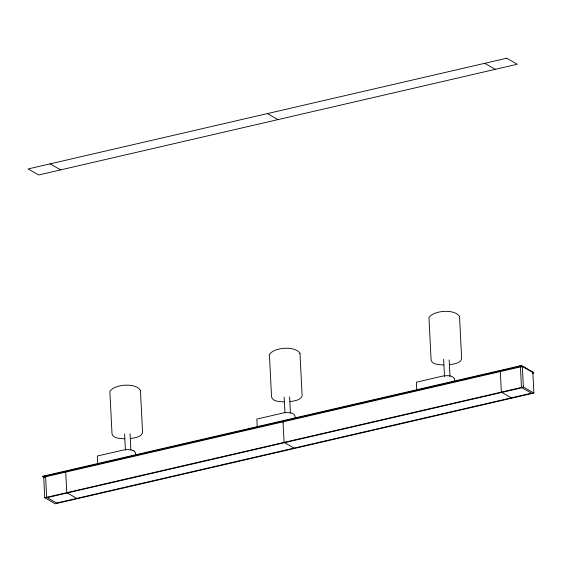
<?xml version="1.0" encoding="UTF-8"?>
<svg xmlns="http://www.w3.org/2000/svg" width="562" height="562" viewBox="0 0 562 562"><rect width="100%" height="100%" fill="white"/><g stroke="black" fill="none" stroke-linecap="round" stroke-linejoin="round"><path stroke-width="0.84" d="M44.44 477.609L42.923 476.745L42.902 476.232L521.529 365.504L533.619 372.437L533.647 372.95L532.369 373.245M42.923 476.745L521.55 366.017L533.647 372.95M523.384 387.014L522.344 366.466L43.717 477.194L44.756 497.749L523.384 387.014L533.9 393.049L532.86 372.494M47.194 497.602L521.993 387.759M56.664 503.032L531.462 393.189M533.9 393.049L55.273 503.777L44.756 497.749M449.544 364.717C453.689 363.895 460.039 363.628 461.676 358.97L459.512 316.469M290.006 401.626C294.151 400.804 300.494 400.537 302.138 395.88L299.968 353.379M130.461 438.536C134.606 437.714 140.957 437.447 142.593 432.789L140.43 390.288M443.488 365.026C439.491 364.485 432.48 365.005 431.103 360.123L428.954 317.713C433.183 310.203 455.304 308.7 459.526 316.561M283.95 401.935C279.946 401.394 272.942 401.914 271.558 397.032L269.416 354.622C273.638 347.112 295.76 345.609 299.989 353.47M124.406 438.845C120.352 438.325 113.468 438.789 112.021 433.941L109.871 391.531C114.1 384.022 136.215 382.518 140.444 390.379M133.904 450.872L131.058 449.846L125.712 449.53L97.374 455.979L97.676 463.755M484.711 63.316L495.227 69.351M267.414 113.587L277.93 119.622M520.953 367.211L519.639 366.459L519.611 365.946M531.982 393.491L521.466 387.457L520.426 366.909M501.894 392.409L511.357 397.84M50.116 163.858L60.633 169.893M282.236 421.381L283.557 422.132M284.597 442.68L294.059 448.111M42.902 476.232L44.412 477.096M67.299 492.951L76.762 498.382M57.191 503.334L46.667 497.3L45.627 476.752M133.925 450.886L135.351 452.389L135.498 455.002M454.398 378.5L454.581 381.184M454.405 378.521C452.122 375.149 446.797 375.514 443.193 375.971L416.421 382.174L416.758 389.937M521.529 365.504L521.55 366.017M500.328 371.559L501.367 392.107M449.143 359.947L449.972 376.217M443.643 359.301L444.514 376.421M295.043 418.093C296.265 412.15 287.463 412.206 283.648 412.88L256.862 419.09L257.213 426.846M289.606 396.856L290.428 413.126M284.147 397.06L284.927 412.473M283.03 421.83L284.07 442.378M130.061 433.766L130.883 450.036M124.602 433.969L125.424 450.239M65.733 472.101L66.773 492.649M44.812 475.789L44.841 476.302M506.727 58.223L28.1 168.951L38.616 174.986L517.244 64.251L506.727 58.223"/></g></svg>
